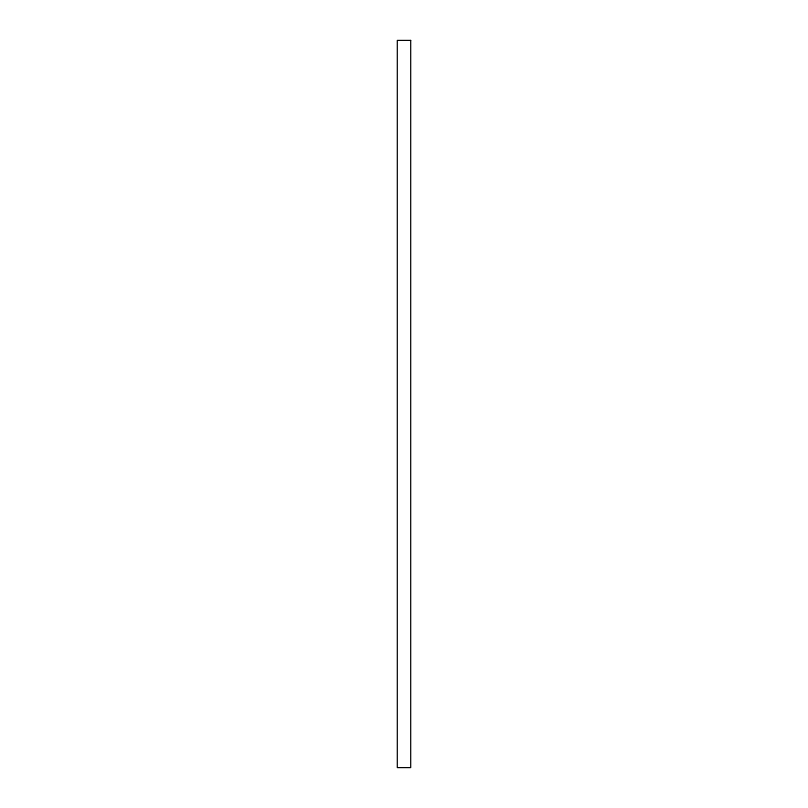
<?xml version="1.0" encoding="UTF-8"?>
<svg xmlns="http://www.w3.org/2000/svg" width="808" height="808" viewBox="0 0 808 808"><rect width="100%" height="100%" fill="white"/><g stroke="black" fill="none" stroke-linecap="round" stroke-linejoin="round"><path stroke-width="1.21" d="M410.696 40.4L397.304 40.4L397.304 767.6L410.696 767.6L410.696 40.4"/></g></svg>
